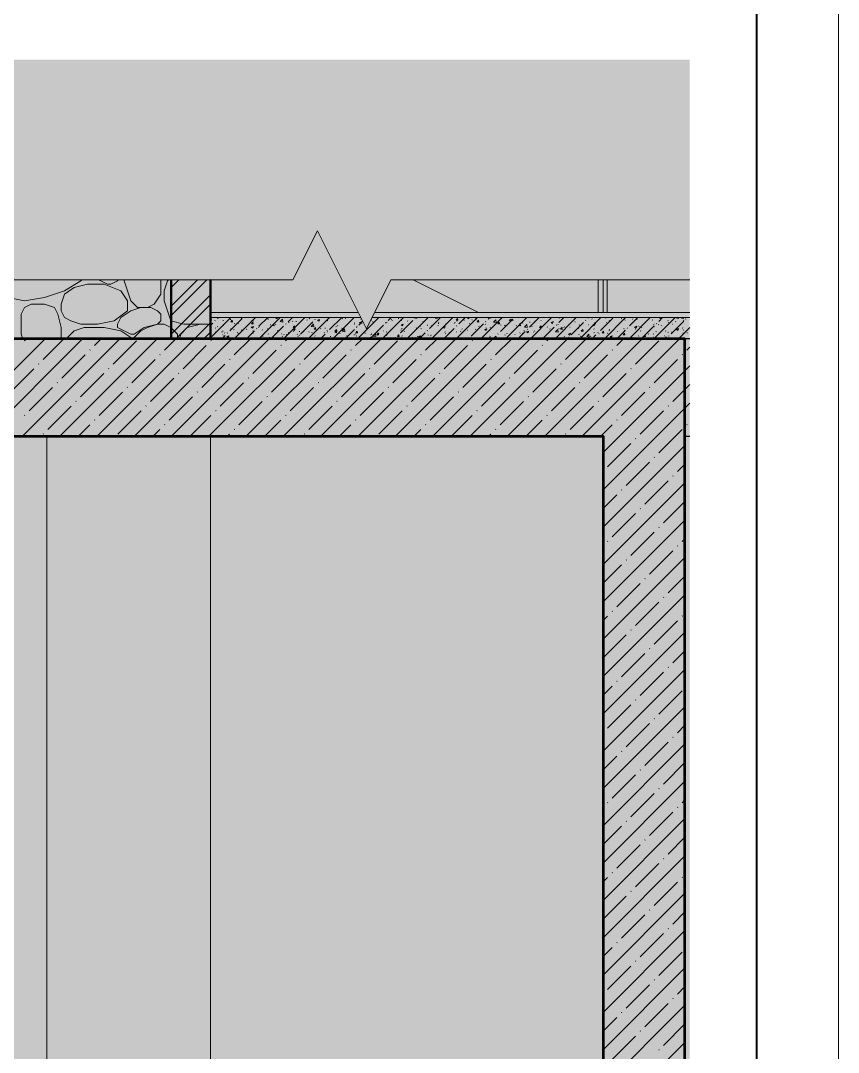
# Model space of a CAD drawing. Header units: millimetres. Extents: x -81576 to 1046824, y -248937 to 691537.
# Drawn here: x 33491 to 38489, y 629719 to 636024 of the extents above; entities that cross this region are included whole.
import ezdxf

# ---------------------------------------------------------------- set-up
doc = ezdxf.new("R2010")
doc.units = ezdxf.units.MM
doc.layers.add('PDF _Геометрия', color=7, linetype='Continuous', true_color=0x1d1d1d)
doc.layers.add('PDF _Сплошная заливка', color=7, linetype='Continuous', true_color=0xffffff)

msp = doc.modelspace()

# ---------------------------------------------------------------- hatches: boundary and pattern name
at = {"layer": 'PDF _Сплошная заливка', "true_color": 0x636466, "transparency": 33554559}
for points in [[(35604.4, 634139.9), (35754.4, 634439.9), (37580.6, 634439.9), (37580.6, 635785), (32487.8, 635785), (32487.8, 634439.9), (35154.4, 634439.9), (35304.4, 634739.9), (35569.5, 634209.9)], [(22435.8, 634079.9), (34651.1, 634079.9), (34651.1, 634439.9), (29821.1, 634439.9), (29671.1, 634139.9), (29371.1, 634739.9), (29221.1, 634439.9), (23887.8, 634439.9), (23737.8, 634139.9), (23437.8, 634739.9), (23287.8, 634439.9), (22151.1, 634439.9), (22151.1, 634079.9)], [(37072.8, 634239.9), (37076.1, 634239.9), (37075.5, 634439.9), (37051.1, 634439.9), (37051.1, 634239.9), (37063.6, 634239.9)], [(35304.4, 634079.9), (37580.6, 634079.9), (37580.6, 634209.9), (35639.4, 634209.9), (35604.4, 634139.9), (35569.5, 634209.9), (34651.1, 634209.9), (34651.1, 634079.9)]]:
    msp.add_hatch(color=251, dxfattribs=at).paths.add_polyline_path(points)
h = msp.add_hatch(color=251, dxfattribs=at)
h.paths.add_polyline_path([(37580.6, 618839.9), (37580.6, 625099.9), (37551.1, 625099.9), (37551.1, 618839.9)], flags=0)
h.paths.add_polyline_path([(34891.1, 619039.9), (34891.1, 623299.9), (37051.1, 623299.9), (37051.1, 625099.9), (34651.1, 625099.9), (34651.1, 619039.9)], flags=0)
h.paths.add_polyline_path([(37051.1, 625579.9), (37051.1, 633484.4), (34651.1, 633484.4), (34651.1, 625579.9)], flags=0)
h.paths.add_polyline_path([(37580.6, 625839.9), (37580.6, 633485), (37551.1, 633485), (37551.1, 625839.9)], flags=0)
h.paths.add_polyline_path([(37076.1, 634239.9), (37580.6, 634239.9), (37580.6, 634439.9), (37076.1, 634439.9)], flags=0)
h.paths.add_polyline_path([(34651.1, 634239.9), (35554.5, 634239.9), (35309.2, 634730.5), (35301.6, 634734.3), (35154.4, 634439.9), (34651.1, 634439.9)], flags=0)
h.paths.add_polyline_path([(35821.1, 634239.9), (36290.3, 634239.9), (35890.2, 634439.9), (35754.4, 634439.9), (35654.4, 634239.9), (35754.4, 634239.9)], flags=0)
h = msp.add_hatch(color=251, dxfattribs=at)
h.paths.add_polyline_path([(37551.1, 617839.9), (37551.1, 634079.9), (22151.1, 634079.9), (22151.1, 634439.9), (21651.8, 634439.9), (21651.8, 632439.9), (22151.1, 632439.9), (22151.1, 633484.4), (37051.1, 633484.4), (37051.1, 618839.9), (33791.1, 618839.9), (33791.1, 619409.9), (33161.1, 619409.9), (33161.1, 619809.9), (32561.1, 619809.9), (32561.1, 620209.9), (31961.1, 620209.9), (31961.1, 620609.9), (31361.1, 620609.9), (31361.1, 621009.9), (30761.1, 621009.9), (30761.1, 621409.9), (30161.1, 621409.9), (30161.1, 621809.9), (29561.1, 621809.9), (29561.1, 622209.9), (28961.1, 622209.9), (28961.1, 622609.9), (28361.1, 622609.9), (28361.1, 623009.9), (27761.1, 623009.9), (27761.1, 623409.9), (27161.1, 623409.9), (27161.1, 623809.9), (26561.1, 623809.9), (26561.1, 624209.9), (25961.1, 624209.9), (25961.1, 624609.9), (25361.1, 624609.9), (25361.1, 625009.9), (24791.1, 625009.9), (24791.1, 625439.9), (24191.1, 625439.9), (24191.1, 625579.9), (22151.1, 625579.9), (22151.1, 625839.9), (21651.1, 625839.9), (21651.1, 618839.9), (20831.1, 618839.9), (20831.1, 617839.9), (37051.1, 617839.9)], flags=0)
h.paths.add_polyline_path([(33191.1, 618839.9), (22151.1, 618839.9), (22151.1, 625099.9), (24085.3, 625099.9), (33191.1, 619029.3), (33191.1, 618999.5)], flags=0)
h = msp.add_hatch(color=251, dxfattribs=at)
h.paths.add_polyline_path([(35754.4, 634209.9), (37580.6, 634209.9), (37580.6, 634239.9), (35654.4, 634239.9), (35639.4, 634209.9)], flags=0)
h.paths.add_polyline_path([(35304.4, 634209.9), (35569.5, 634209.9), (35554.5, 634239.9), (34651.1, 634239.9), (34651.1, 634209.9)], flags=0)
h = msp.add_hatch(color=251, dxfattribs=at)
h.paths.add_polyline_path([(33153.9, 619039.9), (33175.3, 619039.9), (28651.1, 622056), (28651.1, 622041.7), (32911.1, 619201.7)], flags=0)
h.paths.add_polyline_path([(33505.1, 619409.9), (33651.1, 619409.9), (33651.1, 621109.2), (33511.1, 621202.5), (33511.1, 619439.9), (33471.1, 619439.9), (33471.1, 621229.2), (32911.1, 621602.5), (32911.1, 619839.9), (32871.1, 619839.9), (32871.1, 621629.2), (32311.1, 622002.5), (32311.1, 620239.9), (32271.1, 620239.9), (32271.1, 622029.2), (31711.1, 622402.5), (31711.1, 620639.9), (31671.1, 620639.9), (31671.1, 622429.2), (31111.1, 622802.5), (31111.1, 621039.9), (31071.1, 621039.9), (31071.1, 622829.2), (30511.1, 623202.5), (30511.1, 621439.9), (30471.1, 621439.9), (30471.1, 623229.2), (29911.1, 623602.5), (29911.1, 621839.9), (29871.1, 621839.9), (29871.1, 623629.2), (29311.1, 624002.5), (29311.1, 622239.9), (29271.1, 622239.9), (29271.1, 624029.2), (28711.1, 624402.5), (28711.1, 622639.9), (28671.1, 622639.9), (28671.1, 624429.2), (28651.1, 624442.5), (28651.1, 622609.9), (28961.1, 622609.9), (28961.1, 622209.9), (29561.1, 622209.9), (29561.1, 621809.9), (30161.1, 621809.9), (30161.1, 621409.9), (30761.1, 621409.9), (30761.1, 621009.9), (31361.1, 621009.9), (31361.1, 620609.9), (31961.1, 620609.9), (31961.1, 620209.9), (32561.1, 620209.9), (32561.1, 619809.9), (33161.1, 619809.9), (33161.1, 619409.9), (33477.1, 619409.9)], flags=0)
h.paths.add_polyline_path([(33651.1, 621157.3), (33651.1, 633484.4), (28651.1, 633484.4), (28651.1, 624490.6), (33511.1, 621250.6)], flags=0)
h.paths.add_polyline_path([(27651.1, 622708.4), (27651.1, 622722.7), (24085.3, 625099.9), (22651.1, 625099.9), (22651.1, 625095.1), (24071.1, 625095.1), (27511.1, 622801.7)], flags=0)
h.paths.add_polyline_path([(27505.1, 623409.9), (27651.1, 623409.9), (27651.1, 625109.2), (27511.1, 625202.5), (27511.1, 623439.9), (27471.1, 623439.9), (27471.1, 625229.2), (26911.1, 625602.5), (26911.1, 623839.9), (26871.1, 623839.9), (26871.1, 625629.2), (26311.1, 626002.5), (26311.1, 624239.9), (26271.1, 624239.9), (26271.1, 626029.2), (25711.1, 626402.5), (25711.1, 624639.9), (25671.1, 624639.9), (25671.1, 626429.2), (25111.1, 626802.5), (25111.1, 625039.9), (25071.1, 625039.9), (25071.1, 626829.2), (24511.1, 627202.5), (24511.1, 625439.9), (24791.1, 625439.9), (24791.1, 625009.9), (25361.1, 625009.9), (25361.1, 624609.9), (25961.1, 624609.9), (25961.1, 624209.9), (26561.1, 624209.9), (26561.1, 623809.9), (27161.1, 623809.9), (27161.1, 623409.9), (27477.1, 623409.9)], flags=0)
h.paths.add_polyline_path([(27651.1, 625157.2), (27649.9, 633484.4), (22651.1, 633484.4), (22651.1, 625839.9), (23871.1, 625839.9), (23870.4, 627629.6), (23580, 627823.2), (23602.2, 627856.5), (27511.1, 625250.6)], flags=0)
h.paths.add_polyline_path([(24191.1, 625439.9), (24471.1, 625439.9), (24471.1, 627229.2), (23911.1, 627602.5), (23911.1, 625839.9), (24191.1, 625839.9), (24191.1, 625579.9)], flags=0)
h = msp.add_hatch(color=251, dxfattribs=at)
h.paths.add_polyline_path([(34651.1, 619039.9), (34651.1, 633484.4), (33651.1, 633484.4), (33651.1, 621157.3), (34102.2, 620856.5), (34097.8, 620849.9), (34120.1, 620849.9), (34120.1, 619039.9)], flags=0)
h.paths.add_polyline_path([(33791.1, 619039.9), (34040.1, 619039.9), (34040.1, 620849.9), (33651.1, 621109.2), (33651.1, 619409.9), (33791.1, 619409.9)], flags=0)

# ---------------------------------------------------------------- linework, layer by layer
at = {"layer": 'PDF _Геометрия', "color": 7, "lineweight": 20}
msp.add_lwpolyline([(38489.1, 689395.2), (38489.1, 605295.1), (-80411, 605295.1), (-80411, 689395.2)], close=True, dxfattribs=at)
at = {"layer": 'PDF _Геометрия', "color": 7, "lineweight": 40}
msp.add_lwpolyline([(37989.1, 688895.2), (37989.1, 605795.1), (-78411, 605795.1), (-78411, 688895.2)], close=True, dxfattribs=at)
at = {"layer": 'PDF _Геометрия', "color": 7, "lineweight": 9}
for points in [[(20813.9, 634439.9), (23287.8, 634439.9), (23437.8, 634739.9), (23737.8, 634139.9), (23887.8, 634439.9), (26554.4, 634439.9), (29221.1, 634439.9), (29371.1, 634739.9), (29671.1, 634139.9), (29821.1, 634439.9), (32487.8, 634439.9), (35154.4, 634439.9), (35304.4, 634739.9), (35604.4, 634139.9), (35754.4, 634439.9), (37580.6, 634439.9)], [(37021.1, 634439.9), (37021.1, 634239.9), (37051.1, 634239.9), (37051.1, 634439.9)], [(37076.1, 634439.9), (37076.1, 634239.9), (37072.8, 634239.9), (37063.6, 634239.9), (37051.1, 634239.9)], [(35554.5, 634239.9), (34651.1, 634239.9), (34651.1, 634209.9), (34651.1, 634079.9), (37580.6, 634079.9)], [(37580.6, 634239.9), (35654.4, 634239.9)], [(35569.5, 634209.9), (34651.1, 634209.9)], [(37580.6, 634209.9), (35639.4, 634209.9)], [(34651.1, 633484.4), (34651.1, 619039.9)]]:
    msp.add_lwpolyline(points, dxfattribs=at)
at = {"layer": 'PDF _Геометрия', "color": 7, "lineweight": 53}
for points in [[(21651.8, 634439.9), (21651.8, 632439.9), (22151.1, 632439.9), (22151.1, 633484.4), (37051.1, 633484.4), (37051.1, 618839.9)], [(37551.1, 617839.9), (37551.1, 634079.9), (22151.1, 634079.9), (22151.1, 634439.9)]]:
    msp.add_lwpolyline(points, dxfattribs=at)
at = {"layer": 'PDF _Геометрия', "color": 7, "lineweight": 50}
for points in [[(34411.1, 634439.9), (34411.1, 634079.9), (34651.1, 634079.9), (34651.1, 634439.9), (34651.1, 634079.9), (22151.1, 634079.9), (22151.1, 634439.9), (22151.1, 634079.9)], [(37051.1, 633450.2), (37051.1, 618839.9), (33791.1, 618839.9)], [(37580.6, 625579.9), (37551.1, 625579.9), (37551.1, 633450.2)]]:
    msp.add_lwpolyline(points, dxfattribs=at)
at = {"layer": 'PDF _Геометрия', "color": 250, "lineweight": 9, "true_color": 0x2c2c2c}
for points in [[(33859.6, 634433), (33758, 634372)], [(33864.8, 634439.9), (33859.6, 634433)], [(33967.5, 634439.9), (33981.5, 634433), (34022.1, 634412.7), (34042.4, 634412.7)], [(34083.1, 634433), (34042.4, 634412.7)], [(34086.6, 634439.9), (34083.1, 634433)], [(34306.5, 634290.8), (34265.9, 634270.5), (34205, 634270.5), (34164.3, 634311.1), (34144, 634372), (34123.7, 634433), (34122, 634439.9)], [(34347.2, 634439.9), (34347.2, 634433), (34347.2, 634351.7), (34306.5, 634290.8)], [(34387.8, 634433), (34367.5, 634372), (34367.5, 634311.1), (34387.8, 634250.1), (34408.1, 634189.2), (34489.4, 634168.9), (34631.6, 634168.9), (34651.1, 634168.9), (34590.9, 634168.9), (34509.7, 634148.6)], [(34387.8, 634433), (34394.8, 634439.9)], [(34411.1, 634279.8), (34571.2, 634439.9)], [(34411.1, 634393.9), (34457.2, 634439.9)], [(34411.1, 634222.8), (34628.2, 634439.9)], [(33758, 634372), (33636.1, 634331.4)], [(33758, 634209.5), (33737.7, 634250.1), (33737.7, 634290.8), (33758, 634351.7), (33819, 634392.3)], [(33819, 634392.3), (33900.2, 634412.7)], [(33900.2, 634412.7), (34001.8, 634412.7), (34103.4, 634372), (34144, 634311.1), (34144, 634250.1), (34062.8, 634189.2)], [(33514.2, 634311.1), (33412.7, 634331.4)], [(33636.1, 634331.4), (33514.2, 634311.1)], [(34411.1, 634108.8), (34651.1, 634348.8)], [(33717.4, 634229.8), (33697.1, 634270.5), (33636.1, 634290.8), (33554.9, 634290.8), (33514.2, 634270.5), (33493.9, 634229.8), (33493.9, 634107.9), (33503.3, 634079.9)], [(34326.8, 634168.9), (34347.2, 634189.2), (34347.2, 634229.8), (34326.8, 634250.1), (34286.2, 634270.5), (34225.3, 634270.5), (34164.3, 634250.1), (34103.4, 634209.5), (34083.1, 634168.9), (34083.1, 634148.6), (34123.7, 634128.2), (34164.3, 634107.9), (34184.6, 634107.9), (34245.6, 634148.6), (34326.9, 634168.9)], [(34369.3, 634009.9), (34439.3, 634079.9), (34651.1, 634291.8)], [(33737.7, 634087.6), (33737.7, 634148.6), (33717.4, 634229.8)], [(33758, 634209.5), (33798.7, 634189.2)], [(33798.7, 634189.2), (33859.6, 634168.9), (33961.2, 634168.9), (34062.8, 634189.2)], [(33957.8, 633484.4), (34553.3, 634079.9), (34651.1, 634177.7)], [(34651.1, 634086.1), (34775, 634209.9)], [(34651.1, 634198.8), (34655.7, 634204.3)], [(34651.1, 634193.7), (34657.8, 634193.1)], [(34651.1, 634161.5), (34665.6, 634176)], [(34657.8, 634193.1), (34655.7, 634204.3)], [(34678.2, 634188.6), (34680.7, 634191.1)], [(34693.2, 634203.7), (34699.5, 634209.9)], [(34727.6, 634190.7), (34730.9, 634191.2)], [(34768.7, 634128.2), (34844.1, 634203.7)], [(34772.1, 634196.6), (34775.4, 634197)], [(34785.3, 634182), (34774.7, 634182.9), (34783.2, 634193.1)], [(34785.3, 634182), (34783.2, 634193.1)], [(34795.8, 634079.9), (34925.8, 634209.9)], [(34797.9, 634172.6), (34800.4, 634170.3)], [(34820.6, 634173.9), (34823.3, 634175.9)], [(34839.4, 634205.4), (34842.7, 634205.9)], [(34901.6, 634190.4), (34904.1, 634188.1)], [(34912.8, 634170.8), (34902.2, 634171.7), (34910.8, 634182)], [(34912.8, 634170.8), (34910.8, 634182)], [(34911.9, 634186.4), (34914.6, 634188.4)], [(34946.7, 634079.9), (35076.7, 634209.9)], [(34947.2, 634155.9), (35001.2, 634209.9)], [(35001.7, 634197.8), (35004.4, 634199.8)], [(35005.3, 634208.2), (35007.7, 634205.9)], [(35040.4, 634159.7), (35029.7, 634160.6), (35038.3, 634170.8)], [(35040.4, 634159.7), (35038.3, 634170.8)], [(35059.2, 634201.9), (35050.3, 634207.9), (35055.6, 634209.9)], [(35059.2, 634201.9), (35061.8, 634209.9)], [(35092.7, 634182), (35076.9, 634184.4), (35090.7, 634198.9)], [(35092.7, 634182), (35090.7, 634198.9)], [(35097.6, 634079.9), (35227.6, 634209.9)], [(35110.6, 634168.5), (35113.2, 634171)], [(35125.7, 634183.5), (35152.1, 634209.9)], [(35129.1, 634179.6), (35132.4, 634180)], [(35151.6, 634187), (35154, 634184.7)], [(35173.6, 634185.5), (35176.9, 634185.9)], [(35201.2, 634108.1), (35276.6, 634183.5)], [(35240.9, 634194.3), (35244.2, 634194.8)], [(35248.4, 634079.9), (35378.4, 634209.9)], [(35255.3, 634204.8), (35257.7, 634202.5)], [(35273, 634175.8), (35275.7, 634177.9)], [(35289.2, 634196.1), (35291.7, 634198.6)], [(35314.7, 634187.7), (35305.8, 634193.6), (35318.3, 634198.4)], [(35314.7, 634187.7), (35318.3, 634198.4)], [(35353.2, 634209.1), (35356.5, 634209.6)], [(35365.4, 634189.2), (35368, 634191.2)], [(35379.7, 634135.8), (35453.8, 634209.9)], [(35380.5, 634209.1), (35383.3, 634207.3)], [(35399.3, 634079.9), (35529.3, 634209.9)], [(35456.7, 634201.7), (35459.3, 634203.7)], [(35475.4, 634205.1), (35478.2, 634203.3)], [(35530.5, 634178.1), (35533, 634175.9)], [(35550.2, 634079.9), (35680.2, 634209.9)], [(35558.2, 634163.4), (35581.2, 634186.4)], [(35570.2, 634173.4), (35561.4, 634179.4), (35573.8, 634184.2)], [(35570.2, 634173.4), (35573.8, 634184.2)], [(35570.3, 634201.1), (35573.1, 634199.3)], [(35575.1, 634174.4), (35578.4, 634174.8)], [(35634.2, 634195.9), (35636.7, 634193.7)], [(35642.4, 634183.2), (35645.7, 634183.7)], [(35665.2, 634197.1), (35668, 634195.3)], [(35701, 634079.9), (35831, 634209.9)], [(35721.7, 634176), (35724.2, 634178.5)], [(35727.9, 634179.7), (35730.6, 634181.8)], [(35736.7, 634191.1), (35755.6, 634209.9)], [(35754.7, 634198), (35758, 634198.4)], [(35760.1, 634193.1), (35763, 634191.3)], [(35799.2, 634203.9), (35802.5, 634204.3)], [(35812.2, 634115.6), (35887.6, 634191.1)], [(35817.7, 634191.1), (35820.4, 634193.1)], [(35851.9, 634079.9), (35981.9, 634209.9)], [(35855, 634189.1), (35857.9, 634187.3)], [(35900.2, 634203.7), (35902.7, 634206.2)], [(35910.1, 634204.4), (35912.7, 634206.5)], [(35950, 634185.1), (35952.8, 634183.3)], [(35990.7, 634143.3), (36057.3, 634209.9)], [(36002.8, 634079.9), (36132.8, 634209.9)], [(36035.9, 634204.1), (36025.3, 634205.1), (36029.3, 634209.9)], [(36035.9, 634204.1), (36034.9, 634209.9)], [(36043.9, 634172.1), (36047.3, 634172.6)], [(36044.9, 634181.1), (36047.7, 634179.3)], [(36089, 634169.1), (36091.7, 634171.2)], [(36139.8, 634177.1), (36142.6, 634175.2)], [(36145.3, 634178.8), (36147.8, 634176.6)], [(36163.5, 634193), (36152.8, 634193.9), (36161.4, 634204.1)], [(36153.6, 634079.9), (36283.7, 634209.9)], [(36156.2, 634186.9), (36159.5, 634187.3)], [(36163.4, 634193), (36161.4, 634204.1)], [(36169.2, 634171), (36208.2, 634209.9)], [(36181.4, 634182.5), (36184, 634184.5)], [(36195.6, 634209.9), (36207.7, 634208)], [(36200.7, 634192.8), (36204.1, 634193.2)], [(36207.7, 634208), (36207.4, 634209.9)], [(36230.6, 634202.3), (36221.8, 634208.3), (36226.1, 634209.9)], [(36230.6, 634202.3), (36233.2, 634209.9)], [(36234.7, 634173), (36237.5, 634171.2)], [(36244.7, 634095.5), (36320.1, 634171)], [(36249, 634196.6), (36251.5, 634194.4)], [(36268.1, 634201.6), (36271.4, 634202.1)], [(36272.7, 634195), (36275.3, 634197)], [(36291, 634181.8), (36280.4, 634182.8), (36288.9, 634193)], [(36291, 634181.8), (36288.9, 634193)], [(36304.5, 634079.9), (36434.5, 634209.9)], [(36332.7, 634183.5), (36335.2, 634186.1)], [(36347.8, 634198.6), (36359, 634209.9)], [(36362.5, 634206.4), (36365.1, 634208.4)], [(36397.4, 634178.6), (36381.6, 634181), (36395.5, 634195.5)], [(36395.3, 634175.4), (36397.8, 634173.1)], [(36397.4, 634178.6), (36395.5, 634195.5)], [(36418.5, 634170.7), (36407.9, 634171.6), (36416.5, 634181.8)], [(36418.5, 634170.7), (36416.5, 634181.8)], [(36423.2, 634123.2), (36498.6, 634198.6)], [(36455.4, 634079.9), (36585.4, 634209.9)], [(36486.2, 634188), (36477.3, 634194), (36489.8, 634198.8)], [(36486.2, 634188), (36489.8, 634198.8)], [(36499, 634193.2), (36501.5, 634190.9)], [(36546, 634159.5), (36535.4, 634160.4), (36544, 634170.7)], [(36543.9, 634173), (36546.6, 634175.1)], [(36546, 634159.5), (36544, 634170.6)], [(36557.7, 634175.8), (36561, 634176.2)], [(36601.7, 634150.8), (36660.8, 634209.9)], [(36602.2, 634181.6), (36605.6, 634182.1)], [(36603.9, 634209.9), (36605.2, 634208.7)], [(36606.3, 634079.9), (36736.3, 634209.9)], [(36633.7, 634184.4), (36636.4, 634186.5)], [(36669.6, 634190.5), (36672.9, 634191)], [(36726.1, 634197.8), (36728.8, 634199.8)], [(36741.7, 634173.8), (36732.8, 634179.8), (36745.3, 634184.6)], [(36741.7, 634173.8), (36745.3, 634184.5)], [(36757.1, 634079.9), (36887.1, 634209.9)], [(36780.3, 634178.5), (36811.6, 634209.9)], [(36781.9, 634205.3), (36785.2, 634205.7)], [(36855.7, 634103.1), (36931.1, 634178.5)], [(36878, 634184.4), (36880.5, 634182.1)], [(36908, 634079.9), (37038, 634209.9)], [(36943.7, 634191.1), (36946.2, 634193.6)], [(36958.8, 634206.2), (36962.5, 634209.9)], [(36974.4, 634209.9), (36974.8, 634209.7)], [(36981.7, 634202.2), (36984.2, 634199.9)], [(36997.2, 634159.6), (36988.4, 634165.5), (37000.8, 634170.3)], [(36997.2, 634159.6), (37000.8, 634170.3)], [(36997.4, 634175.8), (37000, 634177.8)], [(37003.7, 634170.5), (37007.1, 634171)], [(37034.2, 634130.7), (37109.7, 634206.2)], [(37058.9, 634079.9), (37188.9, 634209.9)], [(37066.9, 634207.5), (37069.7, 634205.7)], [(37071.1, 634179.4), (37074.4, 634179.8)], [(37088.7, 634188.3), (37091.3, 634190.4)], [(37161.8, 634203.4), (37164.6, 634201.6)], [(37178.5, 634199.7), (37181.1, 634201.7)], [(37183.4, 634194.2), (37186.7, 634194.6)], [(37209.7, 634079.9), (37339.7, 634209.9)], [(37212.7, 634158.4), (37264.2, 634209.9)], [(37227.9, 634200), (37231.2, 634200.5)], [(37256.7, 634199.4), (37259.5, 634197.6)], [(37295.2, 634208.9), (37298.5, 634209.4)], [(37351.6, 634195.4), (37354.4, 634193.6)], [(37360.6, 634079.9), (37490.6, 634209.9)], [(37376.2, 634171), (37378.7, 634173.5)], [(37391.3, 634186.1), (37415.1, 634209.9)], [(37402.1, 634202.7), (37393.3, 634208.6), (37396.5, 634209.9)], [(37402.1, 634202.7), (37404.5, 634209.9)], [(37446.5, 634191.4), (37449.4, 634189.6)], [(37449.8, 634177.7), (37452.4, 634179.8)], [(37466.7, 634110.6), (37542.1, 634186.1)], [(37492.8, 634185.1), (37495.3, 634182.8)], [(37512.4, 634204.6), (37496.6, 634207.1), (37499.2, 634209.9)], [(37506.1, 634209.9), (37506.8, 634209.5)], [(37512.4, 634204.6), (37511.8, 634209.9)], [(37541.6, 634204), (37531, 634204.9), (37535.1, 634209.9)], [(37541.6, 634204), (37540.5, 634209.9)], [(37541.4, 634187.4), (37544.3, 634185.6)], [(37542.1, 634191.1), (37544.8, 634193.1)], [(37554.7, 634198.6), (37557.2, 634201.1)], [(34164.3, 634087.6), (34103.4, 634128.2), (34001.8, 634148.6), (33940.9, 634148.6), (33879.9, 634148.6), (33819, 634128.2), (33778.3, 634087.6), (33775.8, 634079.9)], [(34184.6, 634087.6), (34225.3, 634128.2), (34265.9, 634148.6), (34326.8, 634168.9), (34367.5, 634168.9), (34408.1, 634148.6), (34448.7, 634107.9), (34448.7, 634079.9)], [(34469.1, 634107.9), (34462, 634079.9)], [(34509.7, 634148.6), (34469.1, 634107.9)], [(34610.3, 634079.9), (34651.1, 634120.7)], [(34651.1, 634167), (34657.8, 634169.5)], [(34651.1, 634160.9), (34654.2, 634158.8)], [(34654.2, 634158.8), (34657.8, 634169.5)], [(34680.8, 634120.6), (34684.1, 634121)], [(34681.5, 634146.3), (34684.3, 634144.5)], [(34694.2, 634154.8), (34696.7, 634152.5)], [(34718.9, 634122.5), (34721.8, 634120.7)], [(34725.3, 634126.5), (34728.6, 634126.9)], [(34728.3, 634160.5), (34730.9, 634162.6)], [(34736.8, 634115.8), (34739.3, 634113.5)], [(34753.6, 634113.1), (34756.1, 634115.6)], [(34776.4, 634142.3), (34779.2, 634140.5)], [(34792.6, 634135.3), (34796, 634135.8)], [(34813.9, 634118.5), (34816.7, 634116.7)], [(34818.5, 634114.7), (34821.1, 634116.7)], [(34840.5, 634133.6), (34843, 634131.3)], [(34871.2, 634079.9), (34919.5, 634128.2)], [(34871.3, 634138.3), (34874.1, 634136.5)], [(34909.8, 634144.6), (34900.9, 634150.5), (34913.4, 634155.3)], [(34904.9, 634150.1), (34908.3, 634150.5)], [(34908.8, 634114.4), (34911.6, 634112.6)], [(34909.8, 634144.5), (34913.4, 634155.3)], [(34909.8, 634127.2), (34912.4, 634129.3)], [(34932.1, 634140.8), (34934.6, 634143.3)], [(34944.2, 634151.4), (34946.7, 634149.1)], [(34949.4, 634156), (34952.8, 634156.4)], [(34966.2, 634134.3), (34969, 634132.5)], [(34999.6, 634138.6), (35002.2, 634140.6)], [(35003.7, 634110.4), (35006.5, 634108.6)], [(35016.8, 634164.8), (35020.1, 634165.3)], [(35022.6, 634080.4), (35098.1, 634155.9)], [(35047.9, 634169.2), (35050.4, 634166.9)], [(35061.1, 634130.3), (35063.9, 634128.5)], [(35082.3, 634109.5), (35085.6, 634109.9)], [(35091.9, 634151.9), (35094.6, 634154)], [(35126.8, 634115.3), (35130.1, 634115.8)], [(35156, 634126.3), (35158.9, 634124.5)], [(35165.3, 634130.3), (35156.4, 634136.3), (35168.9, 634141.1)], [(35167.9, 634148.5), (35157.3, 634149.4), (35165.8, 634159.6)], [(35165.3, 634130.3), (35168.9, 634141.1)], [(35167.9, 634148.5), (35165.8, 634159.6)], [(35181, 634105.3), (35183.7, 634107.3)], [(35183.2, 634164.4), (35185.9, 634166.5)], [(35194.1, 634124.2), (35197.5, 634124.6)], [(35219.5, 634124.7), (35221.9, 634122.5)], [(35250.9, 634122.3), (35253.8, 634120.5)], [(35282.5, 634152.5), (35266.6, 634155), (35280.5, 634169.4)], [(35270.9, 634116.6), (35273.5, 634118.7)], [(35282.5, 634152.5), (35280.5, 634169.4)], [(35295.4, 634137.3), (35284.8, 634138.3), (35293.4, 634148.5)], [(35295.4, 634137.3), (35293.4, 634148.5)], [(35306.4, 634139), (35309.8, 634139.4)], [(35323.2, 634142.5), (35325.6, 634140.3)], [(35323.8, 634079.9), (35352, 634108.1)], [(35345.8, 634118.3), (35348.7, 634116.5)], [(35350.9, 634144.9), (35354.3, 634145.3)], [(35363.2, 634130), (35365.9, 634132)], [(35364.6, 634120.7), (35367.1, 634123.2)], [(35420.8, 634116.1), (35412, 634122), (35424.4, 634126.8)], [(35422.9, 634126.2), (35412.3, 634127.1), (35420.9, 634137.3)], [(35418.3, 634153.7), (35421.6, 634154.2)], [(35420.8, 634116.1), (35424.4, 634126.8)], [(35422.9, 634126.2), (35420.9, 634137.3)], [(35426.9, 634160.3), (35429.3, 634158.1)], [(35440.8, 634114.3), (35443.6, 634112.5)], [(35454.5, 634142.5), (35457.1, 634144.5)], [(35472.2, 634123.1), (35456.4, 634125.6), (35470.2, 634140)], [(35472.2, 634123.1), (35470.2, 634140)], [(35474.7, 634079.9), (35530.6, 634135.8)], [(35530.6, 634168.5), (35533.9, 634168.9)], [(35535.7, 634110.3), (35538.5, 634108.5)], [(35550.5, 634115), (35539.8, 634116), (35548.4, 634126.2)], [(35543.1, 634148.3), (35545.7, 634150.8)], [(35544.3, 634153.9), (35547, 634155.9)], [(35550.5, 634115), (35548.4, 634126.2)], [(35595.7, 634113.1), (35599, 634113.5)], [(35633.7, 634088), (35709.1, 634163.4)], [(35634.5, 634108), (35637.1, 634110.1)], [(35636.6, 634167.2), (35639.3, 634169.2)], [(35662, 634093.7), (35646.2, 634096.1), (35660, 634110.6)], [(35662, 634093.7), (35660, 634110.6)], [(35678, 634103.9), (35667.4, 634104.8), (35675.9, 634115)], [(35676.3, 634101.8), (35667.5, 634107.8), (35679.9, 634112.6)], [(35678, 634103.9), (35675.9, 634115)], [(35676.3, 634101.8), (35679.9, 634112.6)], [(35707.9, 634127.9), (35711.3, 634128.3)], [(35725.8, 634120.5), (35728.4, 634122.6)], [(35730.6, 634107.6), (35733.1, 634105.4)], [(35752.4, 634133.7), (35755.8, 634134.2)], [(35815.6, 634131.9), (35818.2, 634134)], [(35825.7, 634159.2), (35816.9, 634165.1), (35829.3, 634169.9)], [(35819.8, 634142.6), (35823.1, 634143)], [(35825.7, 634159.2), (35829.3, 634169.9)], [(35834.3, 634125.4), (35836.7, 634123.2)], [(35907.9, 634145.2), (35910.6, 634147.3)], [(35927.3, 634079.9), (35963.1, 634115.6)], [(35932.1, 634157.4), (35935.4, 634157.8)], [(35938, 634143.2), (35940.4, 634141)], [(35975.6, 634128.2), (35978.1, 634130.7)], [(35976.6, 634163.2), (35979.9, 634163.7)], [(35999.2, 634157.8), (36001.9, 634159.8)], [(36041.7, 634161), (36044.1, 634158.8)], [(36081.2, 634144.9), (36072.4, 634150.9), (36084.8, 634155.7)], [(36078.2, 634079.9), (36141.6, 634143.3)], [(36081.2, 634144.9), (36084.8, 634155.7)], [(36084.3, 634122), (36086.7, 634119.7)], [(36086.9, 634110), (36089.5, 634112)], [(36109.4, 634116.8), (36112.8, 634117.2)], [(36154, 634122.6), (36157.3, 634123.1)], [(36154.2, 634155.9), (36156.7, 634158.4)], [(36179.2, 634123.3), (36181.9, 634125.3)], [(36188, 634139.8), (36190.4, 634137.5)], [(36221.3, 634131.5), (36224.6, 634131.9)], [(36270.5, 634135.8), (36273.2, 634137.8)], [(36291.6, 634157.6), (36294.1, 634155.3)], [(36336.8, 634130.7), (36327.9, 634136.7), (36340.4, 634141.4)], [(36329.6, 634169), (36332.4, 634167.2)], [(36333.6, 634146.3), (36336.9, 634146.7)], [(36336.8, 634130.7), (36340.4, 634141.4)], [(36360.3, 634147.2), (36363, 634149.2)], [(36378.1, 634152.1), (36381.4, 634152.6)], [(36408.1, 634108.1), (36410.6, 634110.6)], [(36424.5, 634165), (36427.3, 634163.2)], [(36445.4, 634161), (36448.8, 634161.4)], [(36452.7, 634160.5), (36455.3, 634162.6)], [(36463.2, 634113.2), (36465.7, 634110.9)], [(36519.4, 634161), (36522.3, 634159.2)], [(36530.8, 634079.9), (36574.1, 634123.2)], [(36541.8, 634113.9), (36544.4, 634115.9)], [(36555.5, 634111.5), (36558.8, 634112)], [(36566.9, 634131), (36569.4, 634128.7)], [(36587.2, 634149.2), (36571.4, 634151.6), (36585.2, 634166)], [(36592.3, 634116.5), (36583.4, 634122.4), (36595.9, 634127.2)], [(36587.2, 634149.2), (36585.2, 634166)], [(36586.6, 634135.8), (36589.2, 634138.3)], [(36592.3, 634116.5), (36595.9, 634127.2)], [(36614.3, 634157), (36617.2, 634155.2)], [(36622.8, 634120.4), (36626.1, 634120.8)], [(36631.6, 634125.2), (36634.2, 634127.3)], [(36673.6, 634148.3), (36662.9, 634149.3), (36671.5, 634159.5)], [(36670.6, 634148.8), (36673.1, 634146.5)], [(36673.6, 634148.3), (36671.5, 634159.5)], [(36681.6, 634079.9), (36752.6, 634150.8)], [(36709.3, 634153), (36712.1, 634151.2)], [(36723.9, 634138.6), (36726.6, 634140.6)], [(36735.1, 634135.2), (36738.4, 634135.6)], [(36776.9, 634119.7), (36761.1, 634122.2), (36775, 634136.6)], [(36765.2, 634163.4), (36767.7, 634165.9)], [(36774.3, 634166.6), (36776.8, 634164.3)], [(36776.9, 634119.7), (36775, 634136.6)], [(36779.6, 634141), (36782.9, 634141.5)], [(36801.1, 634137.2), (36790.5, 634138.1), (36799, 634148.3)], [(36801.1, 634137.2), (36799, 634148.3)], [(36804.2, 634149), (36807, 634147.2)], [(36815.2, 634151.1), (36817.9, 634153.1)], [(36847.8, 634102.2), (36839, 634108.2), (36851.4, 634113)], [(36846.9, 634149.9), (36850.3, 634150.3)], [(36847.8, 634102.2), (36851.4, 634113)], [(36899.1, 634145), (36901.9, 634143.2)], [(36905, 634162.5), (36907.7, 634164.5)], [(36928.6, 634126), (36918, 634127), (36926.6, 634137.2)], [(36928.6, 634126), (36926.6, 634137.2)], [(36966.7, 634090.3), (36950.9, 634092.8), (36964.7, 634107.2)], [(36959.2, 634164.7), (36962.6, 634165.1)], [(36966.7, 634090.3), (36964.7, 634107.2)], [(36994, 634141), (36996.8, 634139.2)], [(36995.2, 634116.6), (36997.9, 634118.6)], [(37019.1, 634115.6), (37021.6, 634118.2)], [(37024.3, 634109.3), (37027.6, 634109.7)], [(37056.2, 634114.9), (37045.5, 634115.8), (37054.1, 634126)], [(37056.2, 634114.9), (37054.1, 634126)], [(37078, 634113.9), (37080.5, 634111.6)], [(37086.5, 634129.1), (37089.2, 634131.2)], [(37088.9, 634136.9), (37091.7, 634135.1)], [(37134.2, 634079.9), (37185.1, 634130.7)], [(37136.6, 634124.1), (37139.9, 634124.5)], [(37183.7, 634103.7), (37173.1, 634104.6), (37181.6, 634114.9)], [(37176.3, 634140.5), (37179, 634142.6)], [(37181.1, 634129.9), (37184.4, 634130.4)], [(37183.7, 634103.7), (37181.6, 634114.9)], [(37181.7, 634131.7), (37184.2, 634129.4)], [(37183.8, 634132.9), (37186.7, 634131.1)], [(37197.7, 634143.3), (37200.2, 634145.8)], [(37252.7, 634145.3), (37243.9, 634151.3), (37256.3, 634156.1)], [(37248.4, 634138.8), (37251.8, 634139.2)], [(37252.7, 634145.3), (37256.3, 634156.1)], [(37268.7, 634153.8), (37271.3, 634155.9)], [(37278.7, 634128.9), (37281.6, 634127.1)], [(37285.4, 634149.5), (37287.9, 634147.2)], [(37288.2, 634083), (37363.6, 634158.4)], [(37328, 634110.4), (37330.5, 634108.2)], [(37357.8, 634107.2), (37360.4, 634109.2)], [(37359.9, 634166.4), (37362.6, 634168.4)], [(37360.7, 634153.6), (37364.1, 634154)], [(37373.7, 634124.9), (37376.5, 634123.1)], [(37389.1, 634167.3), (37391.6, 634165)], [(37405.2, 634159.4), (37408.6, 634159.9)], [(37431.7, 634128.2), (37434.2, 634126)], [(37447.6, 634118.6), (37450.3, 634120.6)], [(37468.6, 634120.9), (37471.4, 634119.1)], [(37472.6, 634168.3), (37475.9, 634168.7)], [(37508.2, 634131.1), (37499.4, 634137.1), (37511.8, 634141.8)], [(37508.2, 634131.1), (37511.8, 634141.8)], [(37511.5, 634079.9), (37580.6, 634149)], [(37535.4, 634146), (37537.9, 634143.8)], [(37538.1, 634113), (37541.4, 634113.4)], [(37539.9, 634131.9), (37542.6, 634133.9)], [(37563.5, 634116.9), (37566.3, 634115.1)], [(33045.5, 633484.4), (33640.9, 634079.9)], [(33273.5, 633484.4), (33869, 634079.9)], [(33501.6, 633484.4), (34097.1, 634079.9)], [(33513.9, 634066.9), (33526.9, 634079.9)], [(33628, 633952.9), (33755, 634079.9)], [(33729.7, 633484.4), (34325.2, 634079.9)], [(33730, 634079.9), (33737.7, 634087.6)], [(33941.6, 634038.4), (33983.1, 634079.9)], [(34055.6, 633924.4), (34198.2, 634066.9)], [(34166.9, 634079.9), (34164.3, 634087.6)], [(34184.6, 634079.9), (34184.6, 634087.6)], [(34185.9, 633484.4), (34781.4, 634079.9)], [(34414, 633484.4), (35009.5, 634079.9)], [(34642.1, 633484.4), (35237.6, 634079.9)], [(34654.4, 634066.9), (34656.8, 634069.3)], [(34720.4, 634079.9), (34741, 634100.6)], [(34726.1, 634101.4), (34728.8, 634103.4)], [(34760.4, 634087.2), (34751.5, 634093.2), (34764, 634098)], [(34760.4, 634087.2), (34764, 634097.9)], [(34797, 633981.4), (34895.5, 634079.9)], [(34858.2, 634080), (34861.5, 634080.4)], [(34870.2, 633484.4), (35465.7, 634079.9)], [(34902.7, 634085.8), (34906, 634086.3)], [(34970, 634094.7), (34973.3, 634095.1)], [(34998, 634079.9), (35000.1, 634081.4)], [(35009.6, 634079.9), (35019.5, 634083.7)], [(35012.1, 634089.1), (35014.6, 634086.9)], [(35018.2, 634079.9), (35019.5, 634083.7)], [(35089.8, 634092.7), (35092.4, 634094.8)], [(35098.3, 633484.4), (35693.8, 634079.9)], [(35098.6, 634106.4), (35101.4, 634104.6)], [(35110.6, 634066.9), (35123.6, 634079.9)], [(35115.8, 634106.9), (35118.3, 634104.7)], [(35173, 634079.9), (35173.5, 634080.4)], [(35186.1, 634093), (35188.6, 634095.5)], [(35193.5, 634102.4), (35196.3, 634100.6)], [(35224.6, 633952.9), (35351.7, 634079.9)], [(35288.4, 634098.4), (35291.3, 634096.6)], [(35326.4, 633484.4), (35921.9, 634079.9)], [(35371.5, 634083.6), (35374.8, 634084)], [(35383.3, 634094.4), (35386.2, 634092.6)], [(35452.3, 634083.3), (35455, 634085.3)], [(35478.2, 634090.4), (35481.1, 634088.6)], [(35483.8, 634098.4), (35487.1, 634098.8)], [(35528.3, 634104.2), (35531.6, 634104.7)], [(35538.3, 634038.4), (35579.8, 634079.9)], [(35542.1, 634094.7), (35544.8, 634096.7)], [(35554.5, 633484.4), (36150, 634079.9)], [(35573.2, 634086.4), (35576, 634084.6)], [(35626.9, 634089.8), (35629.4, 634087.6)], [(35630.6, 634106.2), (35633.4, 634104.4)], [(35652.3, 633924.4), (35794.9, 634066.9)], [(35668.1, 634082.4), (35670.9, 634080.6)], [(35725.5, 634102.2), (35728.3, 634100.4)], [(35776.4, 634079.9), (35784.5, 634088)], [(35782.6, 633484.4), (36378.1, 634079.9)], [(35805.5, 634092.7), (35794.9, 634093.6), (35803.5, 634103.9)], [(35797.1, 634100.6), (35799.6, 634103.1)], [(35805.5, 634092.7), (35803.5, 634103.9)], [(35820.4, 634098.2), (35823.2, 634096.4)], [(35848.6, 634079.9), (35849.8, 634081.1)], [(35849.9, 634079.9), (35849.8, 634081.1)], [(35876.9, 634086.4), (35879.4, 634084.1)], [(35885.3, 634087.3), (35888.6, 634087.7)], [(35905.8, 634086.1), (35908.4, 634088.1)], [(35915.3, 634094.2), (35918.2, 634092.4)], [(35933.1, 634081.6), (35922.4, 634082.5), (35931, 634092.7)], [(35931.8, 634087.6), (35923, 634093.6), (35935.5, 634098.3)], [(35929.8, 634093.1), (35933.1, 634093.6)], [(35933.1, 634081.5), (35931, 634092.7)], [(35931.8, 634087.6), (35935.5, 634098.3)], [(35966, 634009.9), (36036, 634079.9)], [(35980.6, 634104.2), (35983, 634101.9)], [(35997.1, 634098.6), (35999.7, 634100.6)], [(35997.2, 634102), (36000.5, 634102.4)], [(36010.2, 634090.2), (36013.1, 634088.4)], [(36010.7, 633484.4), (36606.2, 634079.9)], [(36057.2, 634079.9), (36058.5, 634081.5)], [(36058.8, 634079.9), (36058.5, 634081.5)], [(36105.2, 634086.2), (36108, 634084.4)], [(36180, 634079.9), (36191, 634084.1)], [(36189.6, 634079.9), (36191, 634084.1)], [(36200.1, 634082.2), (36202.9, 634080.4)], [(36229.6, 634080.4), (36232.1, 634083)], [(36238.8, 633484.4), (36834.3, 634079.9)], [(36251.1, 634066.9), (36253.5, 634069.3)], [(36331.3, 634082), (36334.6, 634082.5)], [(36358.1, 634088), (36360.8, 634090)], [(36359.5, 634095.4), (36362, 634093.1)], [(36379.9, 634079.9), (36395.5, 634095.5)], [(36393.7, 633981.4), (36492.2, 634079.9)], [(36398.7, 634090.9), (36402, 634091.3)], [(36450.5, 634101.3), (36453.1, 634103.4)], [(36466.9, 633484.4), (37062.4, 634079.9)], [(36511, 634105.7), (36514.3, 634106.1)], [(36695, 633484.4), (37290.5, 634079.9)], [(36707.3, 634066.9), (36720.3, 634079.9)], [(36722.4, 634079.9), (36724.4, 634081.4)], [(36801.1, 634079.9), (36803.5, 634080.2)], [(36813.1, 634091.9), (36815.7, 634093.9)], [(36821.3, 633952.9), (36948.4, 634079.9)], [(36840.6, 634088), (36843.1, 634090.5)], [(36902.9, 634103.3), (36905.5, 634105.3)], [(36912.5, 634094.6), (36915.8, 634095)], [(36923.1, 633484.4), (37518.6, 634079.9)], [(36957, 634100.4), (36960.3, 634100.9)], [(36974.3, 634096.1), (36976.8, 634093.8)], [(36983.4, 634079.9), (37006.6, 634103.1)], [(37103.3, 634088), (37094.5, 634093.9), (37106.9, 634098.7)], [(37103.3, 634088), (37106.9, 634098.7)], [(37135, 634038.4), (37176.5, 634079.9)], [(37174.2, 634081.3), (37176.8, 634083.4)], [(37224.3, 634092.6), (37226.8, 634090.4)], [(37249, 633924.4), (37391.6, 634066.9)], [(37266.5, 634094.7), (37269.2, 634096.7)], [(37311.2, 634092.6), (37300.6, 634093.5), (37309.2, 634103.7)], [(37311.2, 634092.6), (37309.2, 634103.7)], [(37314, 634083.4), (37317.3, 634083.9)], [(37350.5, 634079.9), (37362.5, 634084.5)], [(37358.5, 634089.3), (37361.8, 634089.7)], [(37360.9, 634079.9), (37362.5, 634084.5)], [(37425.8, 634098.2), (37429.1, 634098.6)], [(37438.7, 634081.4), (37428.1, 634082.3), (37436.7, 634092.5)], [(37436, 634079.9), (37439, 634083)], [(37438.7, 634081.4), (37436.7, 634092.5)], [(37451.6, 634095.5), (37454.1, 634098)], [(37563, 634079.9), (37564.2, 634081.4)], [(37564.5, 634079.9), (37564.2, 634081.4)], [(33742, 633838.8), (33884.6, 633981.4)], [(33913.1, 634009.9), (33915.5, 634012.3)], [(34340.8, 633981.4), (34343.1, 633983.8)], [(34483.3, 633895.9), (34625.9, 634038.4)], [(34911, 633867.3), (35053.6, 634009.9)], [(35082.1, 634038.4), (35084.5, 634040.8)], [(35338.7, 633838.8), (35481.3, 633981.4)], [(35509.8, 634009.9), (35512.1, 634012.3)], [(35937.5, 633981.4), (35939.8, 633983.8)], [(36080, 633895.9), (36222.6, 634038.4)], [(36507.7, 633867.3), (36650.3, 634009.9)], [(36678.8, 634038.4), (36681.1, 634040.8)], [(36935.4, 633838.8), (37078, 633981.4)], [(37106.5, 634009.9), (37108.8, 634012.3)], [(37534.1, 633981.4), (37536.5, 633983.8)], [(37562.7, 634009.9), (37580.6, 634027.9)], [(33599.4, 633924.4), (33601.8, 633926.7)], [(34169.7, 633810.3), (34312.3, 633952.9)], [(34597.4, 633781.8), (34739.9, 633924.4)], [(34768.5, 633952.9), (34770.8, 633955.2)], [(35196.1, 633924.4), (35198.5, 633926.7)], [(35766.4, 633810.3), (35908.9, 633952.9)], [(36194.1, 633781.8), (36336.6, 633924.4)], [(36365.1, 633952.9), (36367.5, 633955.2)], [(36792.8, 633924.4), (36795.2, 633926.7)], [(37363.1, 633810.3), (37505.6, 633952.9)], [(33428.4, 633753.3), (33570.9, 633895.9)], [(33856.1, 633724.8), (33998.6, 633867.3)], [(34027.1, 633895.9), (34029.5, 633898.2)], [(34454.8, 633867.3), (34457.2, 633869.7)], [(35025.1, 633753.3), (35167.6, 633895.9)], [(35452.7, 633724.8), (35595.3, 633867.3)], [(35623.8, 633895.9), (35626.2, 633898.2)], [(36051.5, 633867.3), (36053.9, 633869.7)], [(36621.8, 633753.3), (36764.3, 633895.9)], [(37049.4, 633724.8), (37192, 633867.3)], [(37051.1, 633384.3), (37551.1, 633884.3), (37580.6, 633913.8)], [(37220.5, 633895.9), (37222.9, 633898.2)], [(33713.5, 633810.3), (33715.9, 633812.7)], [(34283.7, 633696.3), (34426.3, 633838.8)], [(34711.4, 633667.8), (34854, 633810.3)], [(34882.5, 633838.8), (34884.9, 633841.2)], [(35310.2, 633810.3), (35312.6, 633812.7)], [(35880.4, 633696.3), (36023, 633838.8)], [(36308.1, 633667.8), (36450.7, 633810.3)], [(36479.2, 633838.8), (36481.6, 633841.2)], [(36906.9, 633810.3), (36909.2, 633812.7)], [(37477.1, 633696.3), (37551.1, 633770.3), (37580.6, 633799.8)], [(33542.4, 633639.2), (33685, 633781.8)], [(33970.1, 633610.7), (34112.7, 633753.3)], [(34141.2, 633781.8), (34143.6, 633784.2)], [(34568.9, 633753.3), (34571.2, 633755.7)], [(35139.1, 633639.2), (35281.7, 633781.8)], [(35566.8, 633610.7), (35709.4, 633753.3)], [(35737.9, 633781.8), (35740.2, 633784.2)], [(36165.6, 633753.3), (36167.9, 633755.7)], [(36735.8, 633639.2), (36878.4, 633781.8)], [(37163.5, 633610.7), (37306.1, 633753.3)], [(37334.6, 633781.8), (37336.9, 633784.2)], [(33656.5, 633525.2), (33799, 633667.8)], [(33827.5, 633696.3), (33829.9, 633698.6)], [(34255.2, 633667.8), (34257.6, 633670.1)], [(34397.8, 633582.2), (34540.4, 633724.8)], [(34825.5, 633553.7), (34968, 633696.3)], [(34996.5, 633724.8), (34998.9, 633727.2)], [(35253.2, 633525.2), (35395.7, 633667.8)], [(35424.2, 633696.3), (35426.6, 633698.6)], [(35851.9, 633667.8), (35854.3, 633670.1)], [(35994.5, 633582.2), (36137, 633724.8)], [(36422.2, 633553.7), (36564.7, 633696.3)], [(36593.2, 633724.8), (36595.6, 633727.2)], [(36849.9, 633525.2), (36992.4, 633667.8)], [(37020.9, 633696.3), (37023.3, 633698.6)], [(37051.1, 633156.2), (37551.1, 633656.2), (37580.6, 633685.7)], [(37448.6, 633667.8), (37451, 633670.1)], [(33513.9, 633610.7), (33516.3, 633613.1)], [(34084.2, 633496.7), (34226.7, 633639.2)], [(34528.1, 633484.4), (34654.4, 633610.7)], [(34682.9, 633639.2), (34685.3, 633641.6)], [(35110.6, 633610.7), (35113, 633613.1)], [(35680.8, 633496.7), (35823.4, 633639.2)], [(36124.8, 633484.4), (36251.1, 633610.7)], [(36279.6, 633639.2), (36282, 633641.6)], [(36707.3, 633610.7), (36709.7, 633613.1)], [(37277.5, 633496.7), (37420.1, 633639.2)], [(33843.8, 633484.4), (33913.1, 633553.7)], [(33941.6, 633582.2), (33944, 633584.6)], [(34369.3, 633553.7), (34371.7, 633556.1)], [(34984.3, 633484.4), (35082.1, 633582.2)], [(35440.5, 633484.4), (35509.8, 633553.7)], [(35538.3, 633582.2), (35540.7, 633584.6)], [(35966, 633553.7), (35968.3, 633556.1)], [(36581, 633484.4), (36678.8, 633582.2)], [(37037.2, 633484.4), (37106.5, 633553.7)], [(37135, 633582.2), (37137.3, 633584.6)], [(37562.7, 633553.7), (37565, 633556.1)], [(33628, 633496.7), (33630.3, 633499.1)], [(34300, 633484.4), (34340.8, 633525.2)], [(34756.2, 633484.4), (34768.5, 633496.7)], [(34797, 633525.2), (34799.3, 633527.6)], [(35224.6, 633496.7), (35227, 633499.1)], [(35896.7, 633484.4), (35937.5, 633525.2)], [(36352.9, 633484.4), (36365.1, 633496.7)], [(36393.7, 633525.2), (36396, 633527.6)], [(36821.3, 633496.7), (36823.7, 633499.1)], [(37391.6, 633382.6), (37534.1, 633525.2)], [(37051.1, 632928.1), (37551.1, 633428.1)], [(37078, 633297.1), (37220.5, 633439.7)], [(37249, 633468.2), (37251.4, 633470.5)], [(37363.1, 633354.1), (37365.4, 633356.5)], [(37192, 633183), (37334.6, 633325.6)], [(37505.6, 633268.6), (37551.1, 633314.1)], [(37051.1, 633270.3), (37051.8, 633271)], [(37477.1, 633240.1), (37479.5, 633242.4)], [(37051.1, 632700), (37551.1, 633200)], [(37306.1, 633069), (37448.6, 633211.6)], [(37051.1, 633042.2), (37135, 633126)], [(37163.5, 633154.5), (37165.9, 633156.9)], [(37277.5, 633040.5), (37279.9, 633042.9)], [(37420.1, 632954.9), (37551.1, 633086)], [(37106.5, 632869.4), (37249, 633012)], [(37051.1, 632471.9), (37551.1, 632971.9)], [(37391.6, 632926.4), (37394, 632928.8)], [(37220.5, 632755.4), (37363.1, 632897.9)], [(37534.1, 632840.9), (37551.1, 632857.9)], [(37078, 632840.9), (37080.3, 632843.3)], [(37334.6, 632641.3), (37477.1, 632783.9)], [(37505.6, 632812.4), (37508, 632814.8)], [(37051.1, 632243.8), (37551.1, 632743.8)], [(37192, 632726.8), (37194.4, 632729.2)], [(37051.1, 632586), (37163.5, 632698.3)], [(37306.1, 632612.8), (37308.4, 632615.2)], [(37448.6, 632527.3), (37551.1, 632629.8)], [(37135, 632441.7), (37277.5, 632584.3)], [(37051.1, 632015.7), (37551.1, 632515.7)], [(37249, 632327.7), (37391.6, 632470.2)], [(37420.1, 632498.8), (37422.5, 632501.1)], [(37106.5, 632413.2), (37108.8, 632415.6)], [(37051.1, 632357.9), (37078, 632384.7)], [(37363.1, 632213.6), (37505.6, 632356.2)], [(37534.1, 632384.7), (37536.5, 632387.1)], [(37051.1, 631787.6), (37551.1, 632287.6)], [(37220.5, 632299.2), (37222.9, 632301.5)], [(37051.1, 632129.8), (37192, 632270.7)], [(37163.5, 632014), (37306.1, 632156.6)], [(37334.6, 632185.1), (37336.9, 632187.5)], [(37477.1, 632099.6), (37551.1, 632173.6)], [(37051.1, 631559.5), (37551.1, 632059.5)], [(37277.5, 631900), (37420.1, 632042.6)], [(37448.6, 632071.1), (37451, 632073.4)], [(37135, 631985.5), (37137.3, 631987.9)], [(37051.1, 631901.7), (37106.5, 631957)], [(37391.6, 631785.9), (37534.1, 631928.5)], [(37078, 631700.4), (37220.5, 631843)], [(37249, 631871.5), (37251.4, 631873.8)], [(37051.1, 631331.4), (37551.1, 631831.4)], [(37192, 631586.4), (37334.6, 631728.9)], [(37363.1, 631757.4), (37365.4, 631759.8)], [(37505.6, 631671.9), (37551.1, 631717.4)], [(37051.1, 631673.6), (37051.8, 631674.3)], [(37051.1, 631103.3), (37551.1, 631603.3)], [(37306.1, 631472.3), (37448.6, 631614.9)], [(37477.1, 631643.4), (37479.5, 631645.8)], [(37051.1, 631445.5), (37135, 631529.3)], [(37163.5, 631557.8), (37165.9, 631560.2)], [(37420.1, 631358.3), (37551.1, 631489.3)], [(37106.5, 631272.7), (37249, 631415.3)], [(37277.5, 631443.8), (37279.9, 631446.2)], [(37051.1, 630875.2), (37551.1, 631375.2)], [(37220.5, 631158.7), (37363.1, 631301.2)], [(37391.6, 631329.7), (37394, 631332.1)], [(37078, 631244.2), (37080.3, 631246.6)], [(37505.6, 631215.7), (37508, 631218.1)], [(37534.1, 631244.2), (37551.1, 631261.2)], [(37051.1, 630647.1), (37551.1, 631147.1)], [(37334.6, 631044.6), (37477.1, 631187.2)], [(37051.1, 630989.3), (37163.5, 631101.6)], [(37192, 631130.2), (37194.4, 631132.5)], [(37306.1, 631016.1), (37308.4, 631018.5)], [(37448.6, 630930.6), (37551.1, 631033.1)], [(37135, 630845), (37277.5, 630987.6)], [(37051.1, 630419), (37551.1, 630919)], [(37420.1, 630902.1), (37422.5, 630904.4)], [(37249, 630731), (37391.6, 630873.5)], [(37051.1, 630761.2), (37078, 630788)], [(37106.5, 630816.5), (37108.8, 630818.9)], [(37534.1, 630788), (37536.5, 630790.4)], [(37220.5, 630702.5), (37222.9, 630704.8)], [(37363.1, 630616.9), (37505.6, 630759.5)], [(37051.1, 630190.9), (37551.1, 630690.9)], [(37051.1, 630533.1), (37192, 630674)], [(37334.6, 630588.4), (37336.9, 630590.8)], [(37477.1, 630502.9), (37551.1, 630576.9)], [(37163.5, 630417.4), (37306.1, 630559.9)], [(37051.1, 629962.8), (37551.1, 630462.8)], [(37448.6, 630474.4), (37451, 630476.7)], [(37135, 630388.8), (37137.3, 630391.2)], [(37277.5, 630303.3), (37420.1, 630445.9)], [(37051.1, 630305), (37106.5, 630360.3)], [(37391.6, 630189.3), (37534.1, 630331.8)], [(37249, 630274.8), (37251.4, 630277.2)], [(37051.1, 629734.7), (37551.1, 630234.7)], [(37078, 630103.7), (37220.5, 630246.3)], [(37363.1, 630160.7), (37365.4, 630163.1)], [(37051.1, 630076.9), (37051.8, 630077.6)], [(37192, 629989.7), (37334.6, 630132.2)], [(37505.6, 630075.2), (37551.1, 630120.7)], [(37306.1, 629875.6), (37448.6, 630018.2)], [(37477.1, 630046.7), (37479.5, 630049.1)], [(37051.1, 629506.6), (37551.1, 630006.6)], [(37163.5, 629961.2), (37165.9, 629963.5)], [(37051.1, 629848.8), (37135, 629932.6)], [(37420.1, 629761.6), (37551.1, 629892.6)], [(37277.5, 629847.1), (37279.9, 629849.5)], [(37051.1, 629278.5), (37551.1, 629778.5)], [(37106.5, 629676), (37249, 629818.6)], [(37391.6, 629733.1), (37394, 629735.4)]]:
    msp.add_lwpolyline(points, dxfattribs=at)
at = {"layer": 'PDF _Геометрия', "color": 7, "lineweight": 15}
msp.add_lwpolyline([(35890.2, 634439.9), (36290.3, 634239.9), (36421.1, 634239.9), (37021.1, 634239.9), (37021.1, 634439.9)], dxfattribs=at)
at = {"layer": 'PDF _Геометрия', "color": 7, "lineweight": 25}
for points in [[(37580.6, 634079.9), (22151.1, 634079.9)], [(37551.1, 633485), (37580.6, 633485)]]:
    msp.add_lwpolyline(points, dxfattribs=at)
at = {"layer": 'PDF _Геометрия', "color": 7, "lineweight": 9}
msp.add_lwpolyline([(33651.1, 633484.4), (33651.1, 621157.3)], close=True, dxfattribs=at)
at = {"layer": 'PDF _Сплошная заливка', "lineweight": 35, "transparency": 33554559}
for points in [[(36290.3, 634239.9), (36421.1, 634239.9), (35890.2, 634439.9), (36421.1, 634439.9)], [(37021.1, 634239.9), (37021.1, 634439.9), (36421.1, 634239.9), (36421.1, 634439.9)], [(37021.1, 634239.9), (37051.1, 634239.9), (37021.1, 634439.9), (37050.3, 634439.9)], [(37580.6, 633485), (37580.6, 634079.9), (37551.1, 633485), (37551.1, 634079.9)]]:
    msp.add_solid(points, dxfattribs=at)

doc.saveas('drawing.dxf')
